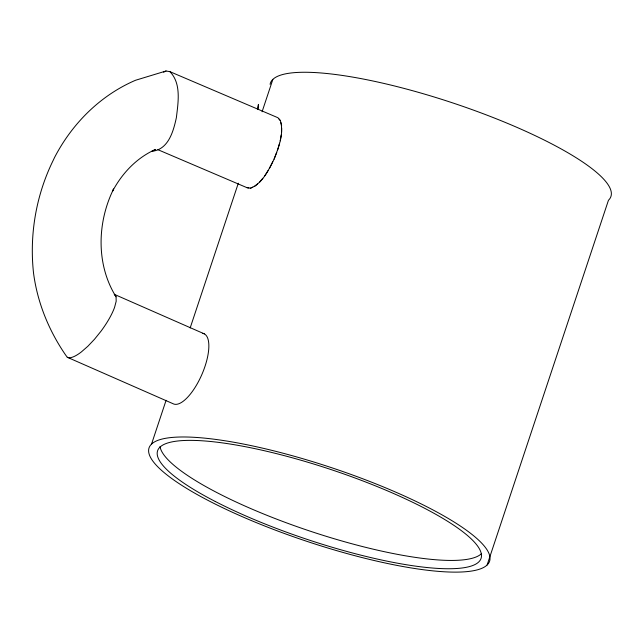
<?xml version="1.0" encoding="UTF-8"?>
<svg xmlns="http://www.w3.org/2000/svg" width="643" height="643" viewBox="0 0 643 643"><rect width="100%" height="100%" fill="white"/><g stroke="black" fill="none" stroke-linecap="round" stroke-linejoin="round"><path stroke-width="0.96" d="M281.626 128.053L281.586 132.546M281.626 125.634L280.895 122.644M257.964 109.238L258.438 104.383L257.642 109.294M281.192 135.006L280.235 140.841M279.568 143.22L277.663 149.923M151.523 444.128L166.087 400.316M190.167 327.946L238.32 183.199M262.079 111.778L272.849 79.402M487.129 564.98A179.437 38.837 18.4 0 0 262.569 448.147A179.437 38.837 18.4 0 0 208.268 500.527A179.437 38.837 18.4 0 0 487.129 564.98L608.455 200.262A179.437 38.837 18.4 0 0 459.946 105.356A179.437 38.837 18.4 0 0 270.092 84.321M276.747 152.319L274.071 159.191M272.817 161.723L269.682 168.008M268.027 170.66L264.812 175.772M262.77 178.304L259.772 181.977M257.53 183.954L254.917 186.197M163.603 72.201L166.047 70.995L169.889 71.646L277.921 117.725L280.396 120.627C284.15 133.672 278.692 147.207 274.022 159.303C268.412 170.186 262.593 183.359 250.473 188.182L246.952 187.668L157.897 149.682M252.755 187.185L250.569 188.142M166.047 70.995L135.56 80.254C100.3 95.389 72.137 123.569 54.567 157.455L53.377 159.986C36.153 194.893 29.281 234.414 33.54 273.098C37.407 302.548 48.731 330.293 65.441 354.759L67.274 357.259L173.08 403.724A38.258 14.355 -66.5 0 0 202.457 373.141A38.258 14.355 -66.5 0 0 202.529 333.315M248.801 187.941L247.016 187.676M204.337 333.87L114.237 294.309L116.07 296.809L116.174 301.286L114.55 307.434A40.718 12.113 -52.1 0 1 100.919 331.306L94.497 339.263L87.818 346.304L81.34 351.946A37.117 11.044 -52.1 0 1 67.274 357.259M169.889 71.646C181.543 83.461 178.127 102.679 176.375 117.645C173.409 131.285 168.49 149.618 151.917 151.306L155.622 149.401C136.694 157.744 121.961 173.385 112.404 191.518L113.602 188.986C97.093 222.374 95.928 264.715 116.07 296.809M279.03 119.019L280.348 120.579M481.294 553.848A170.467 36.9 18.4 0 1 309.532 530.949A170.467 36.9 18.4 0 1 160.027 446.539M215.26 501.476A170.467 36.9 18.4 0 0 479.075 561.62A170.467 36.9 18.4 0 0 263.638 450.566A170.467 36.9 18.4 0 0 215.26 501.476"/></g></svg>
